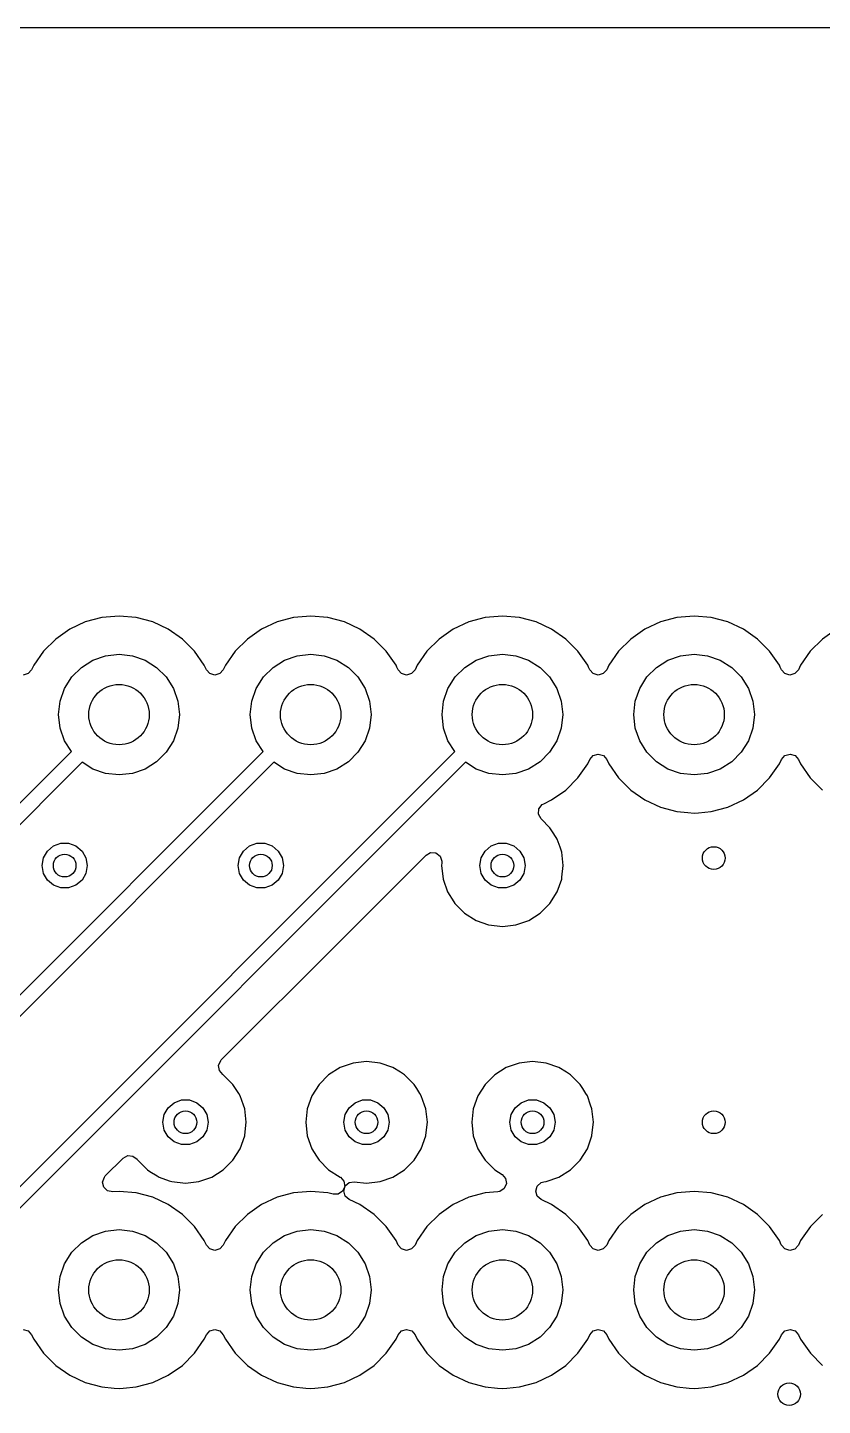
# Model space of a CAD drawing. Extents: x 2.85 to 10.26, y -4.55 to -2.42.
# Drawn here: x 7.595 to 8.009, y -3.14 to -2.421 of the extents above; entities that cross this region are included whole.
import ezdxf

# ---------------------------------------------------------------- set-up
doc = ezdxf.new("R2010")
doc.units = 0
doc.header["$MEASUREMENT"] = 0
doc.layers.add('BLACK', color=7, linetype='CONTINUOUS')

msp = doc.modelspace()

# ---------------------------------------------------------------- linework, layer by layer
at = {"layer": 'BLACK', "linetype": 'CONTINUOUS'}
for p, q in [((5.35134, -2.42128), (10.04727, -2.42128)), ((7.63359, -2.72891), (7.62494, -2.73123)), ((7.64252, -2.72813), (7.63359, -2.72891)), ((7.63359, -2.72891), (7.63359, -2.72891)), ((7.65144, -2.72891), (7.64252, -2.72813)), ((7.64252, -2.72813), (7.64252, -2.72813)), ((7.6601, -2.73123), (7.65144, -2.72891)), ((7.65144, -2.72891), (7.65144, -2.72891)), ((7.65144, -2.72891), (7.65144, -2.72891)), ((7.65144, -2.72891), (7.65144, -2.72891)), ((7.65144, -2.72891), (7.65144, -2.72891)), ((7.73359, -2.72891), (7.72494, -2.73123)), ((7.7336, -2.72891), (7.73359, -2.72891)), ((7.74252, -2.72813), (7.7336, -2.72891)), ((7.75144, -2.72891), (7.74252, -2.72813)), ((7.74252, -2.72813), (7.74252, -2.72813)), ((7.7601, -2.73123), (7.75144, -2.72891)), ((7.75144, -2.72891), (7.75144, -2.72891)), ((7.75144, -2.72891), (7.75144, -2.72891)), ((7.75144, -2.72891), (7.75144, -2.72891)), ((7.75144, -2.72891), (7.75144, -2.72891)), ((7.83359, -2.72891), (7.82494, -2.73123)), ((7.84252, -2.72813), (7.83359, -2.72891)), ((7.83359, -2.72891), (7.83359, -2.72891)), ((7.85144, -2.72891), (7.84252, -2.72813)), ((7.84252, -2.72813), (7.84252, -2.72813)), ((7.8601, -2.73123), (7.85144, -2.72891)), ((7.85144, -2.72891), (7.85144, -2.72891)), ((7.85144, -2.72891), (7.85144, -2.72891)), ((7.85144, -2.72891), (7.85144, -2.72891)), ((7.85144, -2.72891), (7.85144, -2.72891)), ((7.93359, -2.72891), (7.92494, -2.73123)), ((7.94252, -2.72813), (7.93359, -2.72891)), ((7.93359, -2.72891), (7.93359, -2.72891)), ((7.95144, -2.72891), (7.94252, -2.72813)), ((7.94252, -2.72813), (7.94252, -2.72813)), ((7.9601, -2.73123), (7.95144, -2.72891)), ((7.95144, -2.72891), (7.95144, -2.72891)), ((7.95144, -2.72891), (7.95144, -2.72891)), ((7.95144, -2.72891), (7.95144, -2.72891)), ((7.95144, -2.72891), (7.95144, -2.72891)), ((7.61682, -2.73502), (7.60948, -2.74016)), ((7.62494, -2.73123), (7.61682, -2.73502)), ((7.61682, -2.73502), (7.61682, -2.73502)), ((7.62494, -2.73123), (7.62494, -2.73123)), ((7.66822, -2.73502), (7.6601, -2.73123)), ((7.6601, -2.73123), (7.6601, -2.73123)), ((7.67556, -2.74016), (7.66822, -2.73502)), ((7.66822, -2.73502), (7.66822, -2.73502)), ((7.71682, -2.73502), (7.70948, -2.74016)), ((7.72494, -2.73123), (7.71682, -2.73502)), ((7.71682, -2.73502), (7.71682, -2.73502)), ((7.72494, -2.73123), (7.72494, -2.73123)), ((7.76822, -2.73502), (7.7601, -2.73123)), ((7.7601, -2.73123), (7.7601, -2.73123)), ((7.77556, -2.74016), (7.76822, -2.73502)), ((7.76822, -2.73502), (7.76822, -2.73502)), ((7.81682, -2.73502), (7.80948, -2.74016)), ((7.82494, -2.73123), (7.81682, -2.73502)), ((7.81682, -2.73502), (7.81682, -2.73502)), ((7.82494, -2.73123), (7.82494, -2.73123)), ((7.86822, -2.73502), (7.8601, -2.73123)), ((7.8601, -2.73123), (7.8601, -2.73123)), ((7.87556, -2.74016), (7.86822, -2.73502)), ((7.86822, -2.73502), (7.86822, -2.73502)), ((7.91682, -2.73502), (7.90948, -2.74016)), ((7.92494, -2.73123), (7.91682, -2.73502)), ((7.91682, -2.73502), (7.91682, -2.73502)), ((7.92494, -2.73123), (7.92494, -2.73123)), ((7.96822, -2.73502), (7.9601, -2.73123)), ((7.9601, -2.73123), (7.9601, -2.73123)), ((7.97556, -2.74016), (7.96822, -2.73502)), ((7.96822, -2.73502), (7.96822, -2.73502)), ((8.01682, -2.73502), (8.00948, -2.74016)), ((7.60948, -2.74016), (7.60315, -2.74649)), ((7.68189, -2.74649), (7.67556, -2.74016)), ((7.70948, -2.74016), (7.70315, -2.74649)), ((7.78189, -2.74649), (7.77556, -2.74016)), ((7.80948, -2.74016), (7.80315, -2.74649)), ((7.88189, -2.74649), (7.87556, -2.74016)), ((7.90948, -2.74016), (7.90315, -2.74649)), ((7.98189, -2.74649), (7.97556, -2.74016)), ((8.00948, -2.74016), (8.00315, -2.74649)), ((7.60315, -2.74649), (7.59801, -2.75383)), ((7.62288, -2.7549), (7.62885, -2.75115)), ((7.62885, -2.75115), (7.63551, -2.74882)), ((7.63551, -2.74882), (7.64252, -2.74803)), ((7.64252, -2.74803), (7.64953, -2.74882)), ((7.64953, -2.74882), (7.65619, -2.75115)), ((7.65619, -2.75115), (7.66216, -2.7549)), ((7.68703, -2.75383), (7.68189, -2.74649)), ((7.68189, -2.74649), (7.68189, -2.74649)), ((7.70315, -2.74649), (7.69801, -2.75383)), ((7.72288, -2.7549), (7.72885, -2.75115)), ((7.72885, -2.75115), (7.73551, -2.74882)), ((7.73551, -2.74882), (7.74252, -2.74803)), ((7.74252, -2.74803), (7.74953, -2.74882)), ((7.74953, -2.74882), (7.75619, -2.75115)), ((7.75619, -2.75115), (7.76216, -2.7549)), ((7.78703, -2.75383), (7.78189, -2.74649)), ((7.78189, -2.74649), (7.78189, -2.74649)), ((7.80315, -2.74649), (7.79801, -2.75383)), ((7.82288, -2.7549), (7.82885, -2.75115)), ((7.82885, -2.75115), (7.83551, -2.74882)), ((7.83551, -2.74882), (7.84252, -2.74803)), ((7.84252, -2.74803), (7.84953, -2.74882)), ((7.84953, -2.74882), (7.85619, -2.75115)), ((7.85619, -2.75115), (7.86216, -2.7549)), ((7.88703, -2.75383), (7.88189, -2.74649)), ((7.88189, -2.74649), (7.88189, -2.74649)), ((7.90315, -2.74649), (7.89801, -2.75383)), ((7.92288, -2.7549), (7.92885, -2.75115)), ((7.92885, -2.75115), (7.93551, -2.74882)), ((7.93551, -2.74882), (7.94252, -2.74803)), ((7.94252, -2.74803), (7.94953, -2.74882)), ((7.94953, -2.74882), (7.95619, -2.75115)), ((7.95619, -2.75115), (7.96216, -2.7549)), ((7.98703, -2.75383), (7.98189, -2.74649)), ((7.98189, -2.74649), (7.98189, -2.74649)), ((8.00315, -2.74649), (7.99801, -2.75383)), ((7.59513, -2.75818), (7.59248, -2.75893)), ((7.59694, -2.75611), (7.59513, -2.75818)), ((7.59801, -2.75383), (7.59694, -2.75611)), ((7.59801, -2.75383), (7.59801, -2.75383)), ((7.6179, -2.75989), (7.62288, -2.7549)), ((7.66216, -2.7549), (7.66714, -2.75989)), ((7.68747, -2.75477), (7.68703, -2.75383)), ((7.6881, -2.75611), (7.68747, -2.75477)), ((7.68985, -2.75814), (7.6881, -2.75611)), ((7.69248, -2.75893), (7.68985, -2.75814)), ((7.69513, -2.75818), (7.69248, -2.75893)), ((7.69694, -2.75611), (7.69513, -2.75818)), ((7.698, -2.75384), (7.69694, -2.75611)), ((7.69801, -2.75383), (7.698, -2.75384)), ((7.69801, -2.75383), (7.69801, -2.75383)), ((7.7179, -2.75989), (7.72288, -2.7549)), ((7.76216, -2.7549), (7.76714, -2.75989)), ((7.78747, -2.75477), (7.78703, -2.75383)), ((7.7881, -2.75611), (7.78747, -2.75477)), ((7.78985, -2.75814), (7.7881, -2.75611)), ((7.79248, -2.75893), (7.78985, -2.75814)), ((7.79513, -2.75818), (7.79248, -2.75893)), ((7.79694, -2.75611), (7.79513, -2.75818)), ((7.79801, -2.75383), (7.79694, -2.75611)), ((7.79801, -2.75383), (7.79801, -2.75383)), ((7.8179, -2.75989), (7.82288, -2.7549)), ((7.86216, -2.7549), (7.86714, -2.75989)), ((7.88747, -2.75477), (7.88703, -2.75383)), ((7.8881, -2.75611), (7.88747, -2.75477)), ((7.88985, -2.75814), (7.8881, -2.75611)), ((7.89248, -2.75893), (7.88985, -2.75814)), ((7.89513, -2.75818), (7.89248, -2.75893)), ((7.89694, -2.75611), (7.89513, -2.75818)), ((7.89801, -2.75383), (7.89694, -2.75611)), ((7.89801, -2.75383), (7.89801, -2.75383)), ((7.9179, -2.75989), (7.92288, -2.7549)), ((7.96216, -2.7549), (7.96714, -2.75989)), ((7.98747, -2.75477), (7.98703, -2.75383)), ((7.9881, -2.75611), (7.98747, -2.75477)), ((7.98985, -2.75814), (7.9881, -2.75611)), ((7.99248, -2.75893), (7.98985, -2.75814)), ((7.99513, -2.75818), (7.99248, -2.75893)), ((7.99694, -2.75611), (7.99513, -2.75818)), ((7.99801, -2.75383), (7.99694, -2.75611)), ((7.99801, -2.75383), (7.99801, -2.75383)), ((7.61181, -2.77252), (7.61414, -2.76586)), ((7.61414, -2.76586), (7.6179, -2.75989)), ((7.66714, -2.75989), (7.6709, -2.76586)), ((7.6709, -2.76586), (7.67323, -2.77252)), ((7.71181, -2.77252), (7.71414, -2.76586)), ((7.71414, -2.76586), (7.7179, -2.75989)), ((7.76714, -2.75989), (7.7709, -2.76586)), ((7.7709, -2.76586), (7.77323, -2.77252)), ((7.81181, -2.77252), (7.81414, -2.76586)), ((7.81414, -2.76586), (7.8179, -2.75989)), ((7.86714, -2.75989), (7.8709, -2.76586)), ((7.8709, -2.76586), (7.87323, -2.77252)), ((7.91181, -2.77252), (7.91414, -2.76586)), ((7.91414, -2.76586), (7.9179, -2.75989)), ((7.96714, -2.75989), (7.9709, -2.76586)), ((7.9709, -2.76586), (7.97323, -2.77252)), ((7.61102, -2.77953), (7.61181, -2.77252)), ((7.67323, -2.77252), (7.67402, -2.77953)), ((7.71102, -2.77953), (7.71181, -2.77252)), ((7.77323, -2.77252), (7.77402, -2.77953)), ((7.81102, -2.77953), (7.81181, -2.77252)), ((7.87323, -2.77252), (7.87402, -2.77953)), ((7.91102, -2.77953), (7.91181, -2.77252)), ((7.97323, -2.77252), (7.97402, -2.77953)), ((7.61181, -2.78654), (7.61102, -2.77953)), ((7.67402, -2.77953), (7.67323, -2.78654)), ((7.71181, -2.78654), (7.71102, -2.77953)), ((7.77402, -2.77953), (7.77323, -2.78654)), ((7.81181, -2.78654), (7.81102, -2.77953)), ((7.87402, -2.77953), (7.87323, -2.78654)), ((7.91181, -2.78654), (7.91102, -2.77953)), ((7.97402, -2.77953), (7.97323, -2.78654)), ((7.61414, -2.79319), (7.61181, -2.78654)), ((7.67323, -2.78654), (7.6709, -2.79319)), ((7.71414, -2.79319), (7.71181, -2.78654)), ((7.77323, -2.78654), (7.7709, -2.79319)), ((7.81414, -2.79319), (7.81181, -2.78654)), ((7.87323, -2.78654), (7.8709, -2.79319)), ((7.91414, -2.79319), (7.91181, -2.78654)), ((7.97323, -2.78654), (7.9709, -2.79319)), ((7.61767, -2.79881), (7.61414, -2.79319)), ((7.6709, -2.79319), (7.66714, -2.79917)), ((7.71767, -2.79881), (7.71414, -2.79319)), ((7.7709, -2.79319), (7.76714, -2.79917)), ((7.81767, -2.79881), (7.81414, -2.79319)), ((7.8709, -2.79319), (7.86714, -2.79917)), ((7.9179, -2.79917), (7.91414, -2.79319)), ((7.9709, -2.79319), (7.96714, -2.79917)), ((7.44798, -2.9685), (7.61767, -2.79881)), ((7.51648, -3), (7.71767, -2.79881)), ((7.58498, -3.0315), (7.81767, -2.79881)), ((7.66714, -2.79917), (7.66216, -2.80415)), ((7.76714, -2.79917), (7.76216, -2.80415)), ((7.86714, -2.79917), (7.86216, -2.80415)), ((7.8881, -2.80294), (7.88991, -2.80088)), ((7.88991, -2.80088), (7.89256, -2.80012)), ((7.89256, -2.80012), (7.89519, -2.80092)), ((7.89519, -2.80092), (7.89694, -2.80294)), ((7.92288, -2.80415), (7.9179, -2.79917)), ((7.96714, -2.79917), (7.96216, -2.80415)), ((7.9881, -2.80294), (7.98991, -2.80088)), ((7.98991, -2.80088), (7.99256, -2.80012)), ((7.99256, -2.80012), (7.99519, -2.80092)), ((7.99519, -2.80092), (7.99694, -2.80294)), ((7.62324, -2.80438), (7.45239, -2.97522)), ((7.72324, -2.80438), (7.52089, -3.00672)), ((7.82324, -2.80438), (7.5894, -3.03822)), ((7.62885, -2.8079), (7.62324, -2.80438)), ((7.63551, -2.81023), (7.62885, -2.8079)), ((7.65619, -2.8079), (7.64953, -2.81023)), ((7.66216, -2.80415), (7.65619, -2.8079)), ((7.72885, -2.8079), (7.72324, -2.80438)), ((7.73551, -2.81023), (7.72885, -2.8079)), ((7.75619, -2.8079), (7.74953, -2.81023)), ((7.76216, -2.80415), (7.75619, -2.8079)), ((7.82885, -2.8079), (7.82324, -2.80438)), ((7.83551, -2.81023), (7.82885, -2.8079)), ((7.85619, -2.8079), (7.84953, -2.81023)), ((7.86216, -2.80415), (7.85619, -2.8079)), ((7.88189, -2.81256), (7.88703, -2.80523)), ((7.88703, -2.80523), (7.8881, -2.80294)), ((7.89694, -2.80294), (7.89801, -2.80523)), ((7.89801, -2.80523), (7.89801, -2.80523)), ((7.89801, -2.80523), (7.90315, -2.81256)), ((7.92885, -2.8079), (7.92288, -2.80415)), ((7.93551, -2.81023), (7.92885, -2.8079)), ((7.95619, -2.8079), (7.94953, -2.81023)), ((7.96216, -2.80415), (7.95619, -2.8079)), ((7.98189, -2.81256), (7.98703, -2.80523)), ((7.98703, -2.80523), (7.9881, -2.80294)), ((7.99694, -2.80294), (7.99801, -2.80523)), ((7.99801, -2.80523), (7.99801, -2.80523)), ((7.99801, -2.80523), (8.00315, -2.81256)), ((7.64252, -2.81102), (7.63551, -2.81023)), ((7.64953, -2.81023), (7.64252, -2.81102)), ((7.74252, -2.81102), (7.73551, -2.81023)), ((7.74953, -2.81023), (7.74252, -2.81102)), ((7.84252, -2.81102), (7.83551, -2.81023)), ((7.84953, -2.81023), (7.84252, -2.81102)), ((7.87556, -2.8189), (7.88189, -2.81256)), ((7.90315, -2.81256), (7.90948, -2.8189)), ((7.94252, -2.81102), (7.93551, -2.81023)), ((7.94953, -2.81023), (7.94252, -2.81102)), ((7.97556, -2.8189), (7.98189, -2.81256)), ((8.00315, -2.81256), (8.00948, -2.8189)), ((7.86822, -2.82404), (7.87556, -2.8189)), ((7.90948, -2.8189), (7.90948, -2.8189)), ((7.90948, -2.8189), (7.91682, -2.82404)), ((7.96822, -2.82404), (7.97556, -2.8189)), ((8.00948, -2.8189), (8.00948, -2.8189)), ((7.86136, -2.83144), (7.86155, -2.82869)), ((7.86155, -2.82869), (7.8632, -2.82649)), ((7.8632, -2.82649), (7.86406, -2.82598)), ((7.86406, -2.82598), (7.86822, -2.82404)), ((7.91682, -2.82404), (7.92494, -2.82782)), ((7.92494, -2.82782), (7.93359, -2.83014)), ((7.93359, -2.83014), (7.93926, -2.83064)), ((7.93926, -2.83064), (7.94252, -2.83092)), ((7.94252, -2.83092), (7.94476, -2.83073)), ((7.94476, -2.83073), (7.95144, -2.83014)), ((7.95144, -2.83014), (7.9601, -2.82782)), ((7.9601, -2.82782), (7.96822, -2.82404)), ((7.86267, -2.83385), (7.86136, -2.83144)), ((7.86732, -2.83849), (7.86267, -2.83385)), ((7.94252, -2.83092), (7.94252, -2.83092)), ((7.94252, -2.83092), (7.94252, -2.83092)), ((7.86862, -2.84058), (7.86732, -2.83849)), ((7.87051, -2.84357), (7.86862, -2.84058)), ((7.87109, -2.84451), (7.87051, -2.84357)), ((7.87257, -2.84873), (7.87109, -2.84451)), ((7.60307, -2.85423), (7.60513, -2.85068)), ((7.60513, -2.85068), (7.60827, -2.84804)), ((7.60827, -2.84804), (7.61212, -2.84664)), ((7.61212, -2.84664), (7.61622, -2.84664)), ((7.61622, -2.84664), (7.62008, -2.84804)), ((7.62008, -2.84804), (7.62322, -2.85068)), ((7.62322, -2.85068), (7.62527, -2.85423)), ((7.70544, -2.85423), (7.70749, -2.85068)), ((7.70749, -2.85068), (7.71063, -2.84804)), ((7.71063, -2.84804), (7.71448, -2.84664)), ((7.71448, -2.84664), (7.71859, -2.84664)), ((7.71859, -2.84664), (7.72244, -2.84804)), ((7.72244, -2.84804), (7.72558, -2.85068)), ((7.72558, -2.85068), (7.72763, -2.85423)), ((7.80267, -2.85282), (7.80508, -2.8515)), ((7.80508, -2.8515), (7.80782, -2.85169)), ((7.80782, -2.85169), (7.81003, -2.85334)), ((7.83142, -2.85423), (7.83347, -2.85068)), ((7.83347, -2.85068), (7.83661, -2.84804)), ((7.83661, -2.84804), (7.84047, -2.84664)), ((7.84047, -2.84664), (7.84457, -2.84664)), ((7.84457, -2.84664), (7.84843, -2.84804)), ((7.84843, -2.84804), (7.85157, -2.85068)), ((7.85157, -2.85068), (7.85362, -2.85423)), ((7.87344, -2.85121), (7.87257, -2.84873)), ((7.87423, -2.85827), (7.87344, -2.85121)), ((7.87344, -2.85121), (7.87344, -2.85121)), ((7.60236, -2.85827), (7.60307, -2.85423)), ((7.60307, -2.86231), (7.60236, -2.85827)), ((7.62527, -2.85423), (7.62598, -2.85827)), ((7.62598, -2.85827), (7.62527, -2.86231)), ((7.70472, -2.85827), (7.70544, -2.85423)), ((7.70544, -2.86231), (7.70472, -2.85827)), ((7.72763, -2.85423), (7.72835, -2.85827)), ((7.72835, -2.85827), (7.72763, -2.86231)), ((7.75784, -2.89764), (7.80267, -2.85282)), ((7.81003, -2.85334), (7.81099, -2.85592)), ((7.81097, -2.85682), (7.8108, -2.85827)), ((7.8108, -2.85827), (7.8108, -2.85827)), ((7.8108, -2.85827), (7.8116, -2.86532)), ((7.81099, -2.85592), (7.81097, -2.85682)), ((7.83071, -2.85827), (7.83142, -2.85423)), ((7.83142, -2.86231), (7.83071, -2.85827)), ((7.85362, -2.85423), (7.85433, -2.85827)), ((7.85433, -2.85827), (7.85362, -2.86231)), ((7.87356, -2.86428), (7.87423, -2.85827)), ((7.87423, -2.85827), (7.87423, -2.85827)), ((7.60513, -2.86586), (7.60307, -2.86231)), ((7.60827, -2.8685), (7.60513, -2.86586)), ((7.62322, -2.86586), (7.62008, -2.8685)), ((7.62527, -2.86231), (7.62322, -2.86586)), ((7.70749, -2.86586), (7.70544, -2.86231)), ((7.71063, -2.8685), (7.70749, -2.86586)), ((7.72558, -2.86586), (7.72244, -2.8685)), ((7.72763, -2.86231), (7.72558, -2.86586)), ((7.8116, -2.86532), (7.8116, -2.86532)), ((7.8116, -2.86532), (7.81395, -2.87203)), ((7.83347, -2.86586), (7.83142, -2.86231)), ((7.83661, -2.8685), (7.83347, -2.86586)), ((7.85157, -2.86586), (7.84843, -2.8685)), ((7.85362, -2.86231), (7.85157, -2.86586)), ((7.87109, -2.87203), (7.87344, -2.86532)), ((7.87344, -2.86532), (7.87356, -2.86428)), ((7.61212, -2.8699), (7.60827, -2.8685)), ((7.61622, -2.8699), (7.61212, -2.8699)), ((7.62008, -2.8685), (7.61622, -2.8699)), ((7.71448, -2.8699), (7.71063, -2.8685)), ((7.71859, -2.8699), (7.71448, -2.8699)), ((7.72244, -2.8685), (7.71859, -2.8699)), ((7.81395, -2.87203), (7.81715, -2.87713)), ((7.84047, -2.8699), (7.83661, -2.8685)), ((7.84457, -2.8699), (7.84047, -2.8699)), ((7.84843, -2.8685), (7.84457, -2.8699)), ((7.86732, -2.87804), (7.87109, -2.87203)), ((7.81715, -2.87713), (7.81772, -2.87804)), ((7.81772, -2.87804), (7.82275, -2.88306)), ((7.86229, -2.88306), (7.86732, -2.87804)), ((7.82275, -2.88306), (7.82876, -2.88684)), ((7.82876, -2.88684), (7.83531, -2.88913)), ((7.84958, -2.88919), (7.85628, -2.88684)), ((7.85628, -2.88684), (7.86229, -2.88306)), ((7.83531, -2.88913), (7.83546, -2.88919)), ((7.83546, -2.88919), (7.83546, -2.88919)), ((7.83546, -2.88919), (7.84252, -2.88998)), ((7.84252, -2.88998), (7.84958, -2.88919)), ((7.84252, -2.88998), (7.84252, -2.88998)), ((7.84252, -2.88998), (7.84252, -2.88998)), ((7.84958, -2.88919), (7.84958, -2.88919)), ((7.84958, -2.88919), (7.84958, -2.88919)), ((7.69587, -2.95961), (7.75784, -2.89764)), ((7.69448, -2.96242), (7.6956, -2.9599)), ((7.6956, -2.9599), (7.69587, -2.95961)), ((7.6949, -2.96514), (7.69448, -2.96242)), ((7.69673, -2.9672), (7.6949, -2.96514)), ((7.69694, -2.96733), (7.69673, -2.9672)), ((7.70196, -2.97235), (7.69694, -2.96733)), ((7.75188, -2.96733), (7.74686, -2.97235)), ((7.75789, -2.96355), (7.75188, -2.96733)), ((7.7646, -2.96121), (7.75789, -2.96355)), ((7.77165, -2.96041), (7.7646, -2.96121)), ((7.7646, -2.96121), (7.7646, -2.96121)), ((7.77871, -2.96121), (7.77165, -2.96041)), ((7.77165, -2.96041), (7.77165, -2.96041)), ((7.78541, -2.96355), (7.77871, -2.96121)), ((7.77871, -2.96121), (7.77871, -2.96121)), ((7.78938, -2.96604), (7.78541, -2.96355)), ((7.79143, -2.96733), (7.78938, -2.96604)), ((7.79645, -2.97235), (7.79143, -2.96733)), ((7.83849, -2.96733), (7.83347, -2.97235)), ((7.84451, -2.96355), (7.83849, -2.96733)), ((7.85121, -2.96121), (7.84451, -2.96355)), ((7.85827, -2.96041), (7.85121, -2.96121)), ((7.85121, -2.96121), (7.85121, -2.96121)), ((7.86532, -2.96121), (7.85827, -2.96041)), ((7.85827, -2.96041), (7.85827, -2.96041)), ((7.87203, -2.96355), (7.86532, -2.96121)), ((7.86532, -2.96121), (7.86532, -2.96121)), ((7.87599, -2.96604), (7.87203, -2.96355)), ((7.87804, -2.96733), (7.87599, -2.96604)), ((7.88306, -2.97235), (7.87804, -2.96733)), ((7.70334, -2.97454), (7.70196, -2.97235)), ((7.74686, -2.97235), (7.74308, -2.97837)), ((7.79783, -2.97454), (7.79645, -2.97235)), ((7.83347, -2.97235), (7.82969, -2.97837)), ((7.88444, -2.97454), (7.88306, -2.97235)), ((7.67126, -2.9819), (7.67511, -2.98049)), ((7.67511, -2.98049), (7.67922, -2.98049)), ((7.67922, -2.98049), (7.68307, -2.9819)), ((7.705, -2.97718), (7.70334, -2.97454)), ((7.70574, -2.97837), (7.705, -2.97718)), ((7.70743, -2.9832), (7.70574, -2.97837)), ((7.74308, -2.97837), (7.74073, -2.98507)), ((7.76575, -2.9819), (7.7696, -2.98049)), ((7.7696, -2.98049), (7.7737, -2.98049)), ((7.7737, -2.98049), (7.77756, -2.9819)), ((7.79948, -2.97718), (7.79783, -2.97454)), ((7.80023, -2.97837), (7.79948, -2.97718)), ((7.80192, -2.9832), (7.80023, -2.97837)), ((7.82969, -2.97837), (7.82735, -2.98507)), ((7.85236, -2.9819), (7.85622, -2.98049)), ((7.85622, -2.98049), (7.86032, -2.98049)), ((7.86032, -2.98049), (7.86417, -2.9819)), ((7.8861, -2.97718), (7.88444, -2.97454)), ((7.88684, -2.97837), (7.8861, -2.97718)), ((7.88853, -2.9832), (7.88684, -2.97837)), ((7.66535, -2.99213), (7.66607, -2.98809)), ((7.66607, -2.98809), (7.66812, -2.98453)), ((7.66812, -2.98453), (7.67126, -2.9819)), ((7.68307, -2.9819), (7.68621, -2.98453)), ((7.68621, -2.98453), (7.68826, -2.98809)), ((7.68826, -2.98809), (7.68898, -2.99213)), ((7.70809, -2.98507), (7.70743, -2.9832)), ((7.70888, -2.99213), (7.70809, -2.98507)), ((7.70809, -2.98507), (7.70809, -2.98507)), ((7.74073, -2.98507), (7.73994, -2.99213)), ((7.74073, -2.98507), (7.74073, -2.98507)), ((7.75984, -2.99213), (7.76055, -2.98809)), ((7.76055, -2.98809), (7.76261, -2.98453)), ((7.76261, -2.98453), (7.76575, -2.9819)), ((7.77756, -2.9819), (7.7807, -2.98453)), ((7.7807, -2.98453), (7.78275, -2.98809)), ((7.78275, -2.98809), (7.78346, -2.99213)), ((7.80257, -2.98507), (7.80192, -2.9832)), ((7.80337, -2.99213), (7.80257, -2.98507)), ((7.80257, -2.98507), (7.80257, -2.98507)), ((7.82735, -2.98507), (7.82655, -2.99213)), ((7.82735, -2.98507), (7.82735, -2.98507)), ((7.84646, -2.99213), (7.84717, -2.98809)), ((7.84717, -2.98809), (7.84922, -2.98453)), ((7.84922, -2.98453), (7.85236, -2.9819)), ((7.86417, -2.9819), (7.86732, -2.98453)), ((7.86732, -2.98453), (7.86937, -2.98809)), ((7.86937, -2.98809), (7.87008, -2.99213)), ((7.88919, -2.98507), (7.88853, -2.9832)), ((7.88998, -2.99213), (7.88919, -2.98507)), ((7.88919, -2.98507), (7.88919, -2.98507)), ((7.66607, -2.99617), (7.66535, -2.99213)), ((7.68898, -2.99213), (7.68826, -2.99617)), ((7.70812, -2.99891), (7.70888, -2.99213)), ((7.70888, -2.99213), (7.70888, -2.99213)), ((7.73994, -2.99213), (7.73994, -2.99213)), ((7.73994, -2.99213), (7.74073, -2.99918)), ((7.76055, -2.99617), (7.75984, -2.99213)), ((7.78346, -2.99213), (7.78275, -2.99617)), ((7.8026, -2.99891), (7.80337, -2.99213)), ((7.80337, -2.99213), (7.80337, -2.99213)), ((7.82655, -2.99213), (7.82655, -2.99213)), ((7.82655, -2.99213), (7.82735, -2.99918)), ((7.84717, -2.99617), (7.84646, -2.99213)), ((7.87008, -2.99213), (7.86937, -2.99617)), ((7.88922, -2.99891), (7.88998, -2.99213)), ((7.88998, -2.99213), (7.88998, -2.99213)), ((7.66812, -2.99972), (7.66607, -2.99617)), ((7.67126, -3.00235), (7.66812, -2.99972)), ((7.67511, -3.00376), (7.67126, -3.00235)), ((7.68307, -3.00235), (7.67922, -3.00376)), ((7.68621, -2.99972), (7.68307, -3.00235)), ((7.68826, -2.99617), (7.68621, -2.99972)), ((7.70574, -3.00589), (7.70809, -2.99918)), ((7.70809, -2.99918), (7.70812, -2.99891)), ((7.74073, -2.99918), (7.74073, -2.99918)), ((7.74073, -2.99918), (7.74308, -3.00589)), ((7.76261, -2.99972), (7.76055, -2.99617)), ((7.76575, -3.00235), (7.76261, -2.99972)), ((7.7696, -3.00376), (7.76575, -3.00235)), ((7.77756, -3.00235), (7.7737, -3.00376)), ((7.7807, -2.99972), (7.77756, -3.00235)), ((7.78275, -2.99617), (7.7807, -2.99972)), ((7.80023, -3.00589), (7.80257, -2.99918)), ((7.80257, -2.99918), (7.8026, -2.99891)), ((7.82735, -2.99918), (7.82735, -2.99918)), ((7.82735, -2.99918), (7.82969, -3.00589)), ((7.84922, -2.99972), (7.84717, -2.99617)), ((7.85236, -3.00235), (7.84922, -2.99972)), ((7.85622, -3.00376), (7.85236, -3.00235)), ((7.86417, -3.00235), (7.86032, -3.00376)), ((7.86732, -2.99972), (7.86417, -3.00235)), ((7.86937, -2.99617), (7.86732, -2.99972)), ((7.88684, -3.00589), (7.88919, -2.99918)), ((7.88919, -2.99918), (7.88922, -2.99891)), ((7.64465, -3.01083), (7.64706, -3.00951)), ((7.64706, -3.00951), (7.64981, -3.00971)), ((7.64981, -3.00971), (7.65201, -3.01136)), ((7.67922, -3.00376), (7.67511, -3.00376)), ((7.70196, -3.0119), (7.70574, -3.00589)), ((7.74308, -3.00589), (7.74548, -3.00971)), ((7.74548, -3.00971), (7.74686, -3.0119)), ((7.7737, -3.00376), (7.7696, -3.00376)), ((7.79645, -3.0119), (7.80023, -3.00589)), ((7.82969, -3.00589), (7.8321, -3.00971)), ((7.8321, -3.00971), (7.83347, -3.0119)), ((7.86032, -3.00376), (7.85622, -3.00376)), ((7.88306, -3.0119), (7.88684, -3.00589)), ((7.63538, -3.0201), (7.64465, -3.01083)), ((7.65201, -3.01136), (7.65224, -3.01169)), ((7.65224, -3.01169), (7.65237, -3.0119)), ((7.65237, -3.0119), (7.65739, -3.01692)), ((7.65739, -3.01692), (7.65863, -3.0177)), ((7.69093, -3.0207), (7.69694, -3.01692)), ((7.69694, -3.01692), (7.70196, -3.0119)), ((7.74686, -3.0119), (7.75188, -3.01692)), ((7.75188, -3.01692), (7.75789, -3.0207)), ((7.78541, -3.0207), (7.79143, -3.01692)), ((7.79143, -3.01692), (7.79645, -3.0119)), ((7.83347, -3.0119), (7.83849, -3.01692)), ((7.83849, -3.01692), (7.84234, -3.01934)), ((7.87203, -3.0207), (7.87804, -3.01692)), ((7.87804, -3.01692), (7.87922, -3.01575)), ((7.87922, -3.01575), (7.88306, -3.0119)), ((7.63396, -3.02328), (7.63488, -3.02069)), ((7.63459, -3.02596), (7.63396, -3.02328)), ((7.63488, -3.02069), (7.63538, -3.0201)), ((7.65863, -3.0177), (7.66245, -3.0201)), ((7.66245, -3.0201), (7.6634, -3.0207)), ((7.6634, -3.0207), (7.66875, -3.02257)), ((7.66875, -3.02257), (7.67011, -3.02305)), ((7.67011, -3.02305), (7.67011, -3.02305)), ((7.67011, -3.02305), (7.67717, -3.02384)), ((7.67717, -3.02384), (7.68422, -3.02305)), ((7.67717, -3.02384), (7.67717, -3.02384)), ((7.67717, -3.02384), (7.67717, -3.02384)), ((7.68422, -3.02305), (7.69093, -3.0207)), ((7.68422, -3.02305), (7.68422, -3.02305)), ((7.68422, -3.02305), (7.68422, -3.02305)), ((7.75789, -3.0207), (7.75789, -3.0207)), ((7.75789, -3.0207), (7.75805, -3.0208)), ((7.75805, -3.0208), (7.75987, -3.02286)), ((7.75987, -3.02286), (7.76029, -3.02558)), ((7.76056, -3.02529), (7.76265, -3.02351)), ((7.76265, -3.02351), (7.76519, -3.02311)), ((7.76519, -3.02311), (7.77165, -3.02384)), ((7.77165, -3.02384), (7.77871, -3.02305)), ((7.77165, -3.02384), (7.77165, -3.02384)), ((7.77165, -3.02384), (7.77165, -3.02384)), ((7.77871, -3.02305), (7.78541, -3.0207)), ((7.77871, -3.02305), (7.77871, -3.02305)), ((7.77871, -3.02305), (7.77871, -3.02305)), ((7.84234, -3.01934), (7.84416, -3.0214)), ((7.84458, -3.02412), (7.84347, -3.02663)), ((7.84416, -3.0214), (7.84458, -3.02412)), ((7.86068, -3.02535), (7.86277, -3.02356)), ((7.86277, -3.02356), (7.86422, -3.02317)), ((7.86422, -3.02317), (7.86532, -3.02305)), ((7.86532, -3.02305), (7.87203, -3.0207)), ((7.63656, -3.02787), (7.63459, -3.02596)), ((7.63926, -3.02842), (7.63656, -3.02787)), ((7.64252, -3.02813), (7.63926, -3.02842)), ((7.65144, -3.02891), (7.64252, -3.02813)), ((7.64252, -3.02813), (7.64252, -3.02813)), ((7.6601, -3.03123), (7.65144, -3.02891)), ((7.65144, -3.02891), (7.65144, -3.02891)), ((7.65144, -3.02891), (7.65144, -3.02891)), ((7.65144, -3.02891), (7.65144, -3.02891)), ((7.65144, -3.02891), (7.65144, -3.02891)), ((7.66822, -3.03502), (7.6601, -3.03123)), ((7.6601, -3.03123), (7.6601, -3.03123)), ((7.72494, -3.03123), (7.71682, -3.03502)), ((7.73359, -3.02891), (7.72494, -3.03123)), ((7.72494, -3.03123), (7.72494, -3.03123)), ((7.7336, -3.02891), (7.73359, -3.02891)), ((7.74252, -3.02813), (7.7336, -3.02891)), ((7.75144, -3.02891), (7.74252, -3.02813)), ((7.74252, -3.02813), (7.74252, -3.02813)), ((7.75419, -3.02965), (7.75144, -3.02891)), ((7.75144, -3.02891), (7.75144, -3.02891)), ((7.75144, -3.02891), (7.75144, -3.02891)), ((7.75144, -3.02891), (7.75144, -3.02891)), ((7.75144, -3.02891), (7.75144, -3.02891)), ((7.75687, -3.0296), (7.75419, -3.02965)), ((7.75917, -3.02809), (7.75687, -3.0296)), ((7.76029, -3.02558), (7.75917, -3.02809)), ((7.75976, -3.02793), (7.76056, -3.02529)), ((7.76052, -3.03057), (7.75976, -3.02793)), ((7.76258, -3.03239), (7.76052, -3.03057)), ((7.82494, -3.03123), (7.81682, -3.03502)), ((7.83359, -3.02891), (7.82494, -3.03123)), ((7.82494, -3.03123), (7.82494, -3.03123)), ((7.84017, -3.02834), (7.83359, -3.02891)), ((7.83359, -3.02891), (7.83359, -3.02891)), ((7.84117, -3.02814), (7.84017, -3.02834)), ((7.84347, -3.02663), (7.84117, -3.02814)), ((7.85989, -3.02798), (7.86068, -3.02535)), ((7.86064, -3.03063), (7.85989, -3.02798)), ((7.8627, -3.03245), (7.86064, -3.03063)), ((7.92494, -3.03123), (7.91682, -3.03502)), ((7.93359, -3.02891), (7.92494, -3.03123)), ((7.92494, -3.03123), (7.92494, -3.03123)), ((7.94252, -3.02813), (7.93359, -3.02891)), ((7.93359, -3.02891), (7.93359, -3.02891)), ((7.95144, -3.02891), (7.94252, -3.02813)), ((7.94252, -3.02813), (7.94252, -3.02813)), ((7.9601, -3.03123), (7.95144, -3.02891)), ((7.95144, -3.02891), (7.95144, -3.02891)), ((7.95144, -3.02891), (7.95144, -3.02891)), ((7.95144, -3.02891), (7.95144, -3.02891)), ((7.95144, -3.02891), (7.95144, -3.02891)), ((7.96822, -3.03502), (7.9601, -3.03123)), ((7.9601, -3.03123), (7.9601, -3.03123)), ((7.67556, -3.04016), (7.66822, -3.03502)), ((7.66822, -3.03502), (7.66822, -3.03502)), ((7.71682, -3.03502), (7.70948, -3.04016)), ((7.71682, -3.03502), (7.71682, -3.03502)), ((7.76822, -3.03502), (7.76258, -3.03239)), ((7.77556, -3.04016), (7.76822, -3.03502)), ((7.76822, -3.03502), (7.76822, -3.03502)), ((7.81682, -3.03502), (7.80948, -3.04016)), ((7.81682, -3.03502), (7.81682, -3.03502)), ((7.86822, -3.03502), (7.8627, -3.03245)), ((7.87556, -3.04016), (7.86822, -3.03502)), ((7.86822, -3.03502), (7.86822, -3.03502)), ((7.91682, -3.03502), (7.90948, -3.04016)), ((7.91682, -3.03502), (7.91682, -3.03502)), ((7.97556, -3.04016), (7.96822, -3.03502)), ((7.96822, -3.03502), (7.96822, -3.03502)), ((7.68189, -3.04649), (7.67556, -3.04016)), ((7.70948, -3.04016), (7.70315, -3.04649)), ((7.78189, -3.04649), (7.77556, -3.04016)), ((7.80948, -3.04016), (7.80315, -3.04649)), ((7.88189, -3.04649), (7.87556, -3.04016)), ((7.90948, -3.04016), (7.90315, -3.04649)), ((7.98189, -3.04649), (7.97556, -3.04016)), ((8.0095, -3.04017), (8.00316, -3.0465)), ((7.62288, -3.0549), (7.62885, -3.05115)), ((7.62885, -3.05115), (7.63551, -3.04882)), ((7.63551, -3.04882), (7.64252, -3.04803)), ((7.64252, -3.04803), (7.64953, -3.04882)), ((7.64953, -3.04882), (7.65619, -3.05115)), ((7.65619, -3.05115), (7.66216, -3.0549)), ((7.68703, -3.05383), (7.68189, -3.04649)), ((7.68189, -3.04649), (7.68189, -3.04649)), ((7.70315, -3.04649), (7.69801, -3.05383)), ((7.72288, -3.0549), (7.72885, -3.05115)), ((7.72885, -3.05115), (7.73551, -3.04882)), ((7.73551, -3.04882), (7.74252, -3.04803)), ((7.74252, -3.04803), (7.74953, -3.04882)), ((7.74953, -3.04882), (7.75619, -3.05115)), ((7.75619, -3.05115), (7.76216, -3.0549)), ((7.78703, -3.05383), (7.78189, -3.04649)), ((7.78189, -3.04649), (7.78189, -3.04649)), ((7.80315, -3.04649), (7.79801, -3.05383)), ((7.82288, -3.0549), (7.82885, -3.05115)), ((7.82885, -3.05115), (7.83551, -3.04882)), ((7.83551, -3.04882), (7.84252, -3.04803)), ((7.84252, -3.04803), (7.84953, -3.04882)), ((7.84953, -3.04882), (7.85619, -3.05115)), ((7.85619, -3.05115), (7.86216, -3.0549)), ((7.88703, -3.05383), (7.88189, -3.04649)), ((7.88189, -3.04649), (7.88189, -3.04649)), ((7.90315, -3.04649), (7.89801, -3.05383)), ((7.92288, -3.0549), (7.92885, -3.05115)), ((7.92885, -3.05115), (7.93551, -3.04882)), ((7.93551, -3.04882), (7.94252, -3.04803)), ((7.94252, -3.04803), (7.94953, -3.04882)), ((7.94953, -3.04882), (7.95619, -3.05115)), ((7.95619, -3.05115), (7.96216, -3.0549)), ((7.98703, -3.05383), (7.98189, -3.04649)), ((7.98189, -3.04649), (7.98189, -3.04649)), ((8.00316, -3.0465), (7.99803, -3.05384)), ((7.61414, -3.06586), (7.6179, -3.05989)), ((7.6179, -3.05989), (7.62288, -3.0549)), ((7.66216, -3.0549), (7.66714, -3.05989)), ((7.66714, -3.05989), (7.6709, -3.06586)), ((7.68703, -3.05384), (7.68703, -3.05383)), ((7.6881, -3.05611), (7.68703, -3.05384)), ((7.68985, -3.05814), (7.6881, -3.05611)), ((7.69248, -3.05893), (7.68985, -3.05814)), ((7.69513, -3.05818), (7.69248, -3.05893)), ((7.69694, -3.05611), (7.69513, -3.05818)), ((7.69801, -3.05383), (7.69694, -3.05611)), ((7.69801, -3.05383), (7.69801, -3.05383)), ((7.71414, -3.06586), (7.7179, -3.05989)), ((7.7179, -3.05989), (7.72288, -3.0549)), ((7.76216, -3.0549), (7.76714, -3.05989)), ((7.76714, -3.05989), (7.7709, -3.06586)), ((7.78703, -3.05384), (7.78703, -3.05383)), ((7.7881, -3.05611), (7.78703, -3.05384)), ((7.78985, -3.05814), (7.7881, -3.05611)), ((7.79248, -3.05893), (7.78985, -3.05814)), ((7.79513, -3.05818), (7.79248, -3.05893)), ((7.79694, -3.05611), (7.79513, -3.05818)), ((7.79801, -3.05383), (7.79694, -3.05611)), ((7.79801, -3.05383), (7.79801, -3.05383)), ((7.81414, -3.06586), (7.8179, -3.05989)), ((7.8179, -3.05989), (7.82288, -3.0549)), ((7.86216, -3.0549), (7.86714, -3.05989)), ((7.86714, -3.05989), (7.8709, -3.06586)), ((7.88703, -3.05384), (7.88703, -3.05383)), ((7.8881, -3.05611), (7.88703, -3.05384)), ((7.88985, -3.05814), (7.8881, -3.05611)), ((7.89248, -3.05893), (7.88985, -3.05814)), ((7.89513, -3.05818), (7.89248, -3.05893)), ((7.89694, -3.05611), (7.89513, -3.05818)), ((7.89801, -3.05383), (7.89694, -3.05611)), ((7.89801, -3.05383), (7.89801, -3.05383)), ((7.91414, -3.06586), (7.9179, -3.05989)), ((7.9179, -3.05989), (7.92288, -3.0549)), ((7.96216, -3.0549), (7.96714, -3.05989)), ((7.96714, -3.05989), (7.9709, -3.06586)), ((7.98801, -3.05593), (7.98703, -3.05383)), ((7.98811, -3.05614), (7.98801, -3.05593)), ((7.98986, -3.05816), (7.98811, -3.05614)), ((7.99249, -3.05896), (7.98986, -3.05816)), ((7.99514, -3.0582), (7.99249, -3.05896)), ((7.99695, -3.05614), (7.99514, -3.0582)), ((7.99803, -3.05384), (7.99695, -3.05614)), ((7.61181, -3.07252), (7.61414, -3.06586)), ((7.6709, -3.06586), (7.67323, -3.07252)), ((7.71181, -3.07252), (7.71414, -3.06586)), ((7.7709, -3.06586), (7.77323, -3.07252)), ((7.81181, -3.07252), (7.81414, -3.06586)), ((7.8709, -3.06586), (7.87323, -3.07252)), ((7.91181, -3.07252), (7.91414, -3.06586)), ((7.9709, -3.06586), (7.97323, -3.07252)), ((7.61102, -3.07953), (7.61181, -3.07252)), ((7.67323, -3.07252), (7.67402, -3.07953)), ((7.71102, -3.07953), (7.71181, -3.07252)), ((7.77323, -3.07252), (7.77402, -3.07953)), ((7.81102, -3.07953), (7.81181, -3.07252)), ((7.87323, -3.07252), (7.87402, -3.07953)), ((7.91102, -3.07953), (7.91181, -3.07252)), ((7.97323, -3.07252), (7.97402, -3.07953)), ((7.61181, -3.08654), (7.61102, -3.07953)), ((7.67402, -3.07953), (7.67323, -3.08654)), ((7.71181, -3.08654), (7.71102, -3.07953)), ((7.77402, -3.07953), (7.77323, -3.08654)), ((7.81181, -3.08654), (7.81102, -3.07953)), ((7.87402, -3.07953), (7.87323, -3.08654)), ((7.91181, -3.08654), (7.91102, -3.07953)), ((7.97402, -3.07953), (7.97323, -3.08654)), ((7.61414, -3.09319), (7.61181, -3.08654)), ((7.67323, -3.08654), (7.6709, -3.09319)), ((7.71414, -3.09319), (7.71181, -3.08654)), ((7.77323, -3.08654), (7.7709, -3.09319)), ((7.81414, -3.09319), (7.81181, -3.08654)), ((7.87323, -3.08654), (7.8709, -3.09319)), ((7.91414, -3.09319), (7.91181, -3.08654)), ((7.97323, -3.08654), (7.9709, -3.09319)), ((7.6179, -3.09917), (7.61414, -3.09319)), ((7.6709, -3.09319), (7.66714, -3.09917)), ((7.7179, -3.09917), (7.71414, -3.09319)), ((7.7709, -3.09319), (7.76714, -3.09917)), ((7.8179, -3.09917), (7.81414, -3.09319)), ((7.8709, -3.09319), (7.86714, -3.09917)), ((7.9179, -3.09917), (7.91414, -3.09319)), ((7.9709, -3.09319), (7.96714, -3.09917)), ((7.59256, -3.10012), (7.59519, -3.10092)), ((7.59519, -3.10092), (7.59694, -3.10294)), ((7.59694, -3.10294), (7.59801, -3.10523)), ((7.62288, -3.10415), (7.6179, -3.09917)), ((7.66714, -3.09917), (7.66216, -3.10415)), ((7.68703, -3.10523), (7.6881, -3.10294)), ((7.6881, -3.10294), (7.68991, -3.10088)), ((7.68991, -3.10088), (7.69256, -3.10012)), ((7.69256, -3.10012), (7.69519, -3.10092)), ((7.69519, -3.10092), (7.69694, -3.10294)), ((7.69694, -3.10294), (7.69801, -3.10523)), ((7.72288, -3.10415), (7.7179, -3.09917)), ((7.76714, -3.09917), (7.76216, -3.10415)), ((7.78703, -3.10523), (7.7881, -3.10294)), ((7.7881, -3.10294), (7.78991, -3.10088)), ((7.78991, -3.10088), (7.79256, -3.10012)), ((7.79256, -3.10012), (7.79519, -3.10092)), ((7.79519, -3.10092), (7.79694, -3.10294)), ((7.79694, -3.10294), (7.79801, -3.10523)), ((7.82288, -3.10415), (7.8179, -3.09917)), ((7.86714, -3.09917), (7.86216, -3.10415)), ((7.88703, -3.10523), (7.8881, -3.10294)), ((7.8881, -3.10294), (7.88991, -3.10088)), ((7.88991, -3.10088), (7.89256, -3.10012)), ((7.89256, -3.10012), (7.89519, -3.10092)), ((7.89519, -3.10092), (7.89694, -3.10294)), ((7.89694, -3.10294), (7.89801, -3.10523)), ((7.92288, -3.10415), (7.9179, -3.09917)), ((7.96714, -3.09917), (7.96216, -3.10415)), ((7.98703, -3.10523), (7.98811, -3.10292)), ((7.98811, -3.10292), (7.98992, -3.10085)), ((7.98992, -3.10085), (7.99257, -3.1001)), ((7.99257, -3.1001), (7.9952, -3.1009)), ((7.9952, -3.1009), (7.99695, -3.10292)), ((7.99695, -3.10292), (7.99803, -3.10522)), ((7.59801, -3.10523), (7.59801, -3.10523)), ((7.59801, -3.10523), (7.60315, -3.11256)), ((7.62885, -3.1079), (7.62288, -3.10415)), ((7.63551, -3.11023), (7.62885, -3.1079)), ((7.64252, -3.11102), (7.63551, -3.11023)), ((7.64953, -3.11023), (7.64252, -3.11102)), ((7.65619, -3.1079), (7.64953, -3.11023)), ((7.66216, -3.10415), (7.65619, -3.1079)), ((7.68189, -3.11256), (7.68703, -3.10523)), ((7.69801, -3.10523), (7.69801, -3.10523)), ((7.69801, -3.10523), (7.70315, -3.11256)), ((7.72885, -3.1079), (7.72288, -3.10415)), ((7.73551, -3.11023), (7.72885, -3.1079)), ((7.74252, -3.11102), (7.73551, -3.11023)), ((7.74953, -3.11023), (7.74252, -3.11102)), ((7.75619, -3.1079), (7.74953, -3.11023)), ((7.76216, -3.10415), (7.75619, -3.1079)), ((7.78189, -3.11256), (7.78703, -3.10523)), ((7.79801, -3.10523), (7.79801, -3.10523)), ((7.79801, -3.10523), (7.80315, -3.11256)), ((7.82885, -3.1079), (7.82288, -3.10415)), ((7.83551, -3.11023), (7.82885, -3.1079)), ((7.84252, -3.11102), (7.83551, -3.11023)), ((7.84953, -3.11023), (7.84252, -3.11102)), ((7.85619, -3.1079), (7.84953, -3.11023)), ((7.86216, -3.10415), (7.85619, -3.1079)), ((7.88189, -3.11256), (7.88703, -3.10523)), ((7.89801, -3.10523), (7.89801, -3.10523)), ((7.89801, -3.10523), (7.90315, -3.11256)), ((7.92885, -3.1079), (7.92288, -3.10415)), ((7.93551, -3.11023), (7.92885, -3.1079)), ((7.94252, -3.11102), (7.93551, -3.11023)), ((7.94953, -3.11023), (7.94252, -3.11102)), ((7.95619, -3.1079), (7.94953, -3.11023)), ((7.96216, -3.10415), (7.95619, -3.1079)), ((7.98189, -3.11256), (7.98703, -3.10523)), ((7.99803, -3.10522), (8.00316, -3.11255)), ((7.60315, -3.11256), (7.60948, -3.1189)), ((7.67556, -3.1189), (7.68189, -3.11256)), ((7.70315, -3.11256), (7.70948, -3.1189)), ((7.77556, -3.1189), (7.78189, -3.11256)), ((7.80315, -3.11256), (7.80948, -3.1189)), ((7.87556, -3.1189), (7.88189, -3.11256)), ((7.90315, -3.11256), (7.90948, -3.1189)), ((7.97556, -3.1189), (7.98189, -3.11256)), ((8.00316, -3.11255), (8.0095, -3.11888)), ((7.60948, -3.1189), (7.60948, -3.1189)), ((7.60948, -3.1189), (7.61682, -3.12404)), ((7.61682, -3.12404), (7.62494, -3.12782)), ((7.6601, -3.12782), (7.66822, -3.12404)), ((7.66822, -3.12404), (7.67556, -3.1189)), ((7.70948, -3.1189), (7.70948, -3.1189)), ((7.70948, -3.1189), (7.71682, -3.12404)), ((7.71682, -3.12404), (7.72494, -3.12782)), ((7.7601, -3.12782), (7.76822, -3.12404)), ((7.76822, -3.12404), (7.77556, -3.1189)), ((7.80948, -3.1189), (7.80948, -3.1189)), ((7.80948, -3.1189), (7.81682, -3.12404)), ((7.81682, -3.12404), (7.82494, -3.12782)), ((7.8601, -3.12782), (7.86822, -3.12404)), ((7.86822, -3.12404), (7.87556, -3.1189)), ((7.90948, -3.1189), (7.90948, -3.1189)), ((7.90948, -3.1189), (7.91682, -3.12404)), ((7.91682, -3.12404), (7.92494, -3.12782)), ((7.9601, -3.12782), (7.96822, -3.12404)), ((7.96822, -3.12404), (7.97556, -3.1189)), ((7.62494, -3.12782), (7.63359, -3.13014)), ((7.63359, -3.13014), (7.63997, -3.1307)), ((7.63997, -3.1307), (7.64252, -3.13092)), ((7.64252, -3.13092), (7.64475, -3.13073)), ((7.64252, -3.13092), (7.64252, -3.13092)), ((7.64252, -3.13092), (7.64252, -3.13092)), ((7.64475, -3.13073), (7.65144, -3.13014)), ((7.65144, -3.13014), (7.6601, -3.12782)), ((7.72494, -3.12782), (7.73359, -3.13014)), ((7.73359, -3.13014), (7.73997, -3.1307)), ((7.73997, -3.1307), (7.74252, -3.13092)), ((7.74252, -3.13092), (7.74475, -3.13073)), ((7.74252, -3.13092), (7.74252, -3.13092)), ((7.74252, -3.13092), (7.74252, -3.13092)), ((7.74475, -3.13073), (7.75144, -3.13014)), ((7.75144, -3.13014), (7.7601, -3.12782)), ((7.82494, -3.12782), (7.83359, -3.13014)), ((7.83359, -3.13014), (7.83997, -3.1307)), ((7.83997, -3.1307), (7.84252, -3.13092)), ((7.84252, -3.13092), (7.84475, -3.13073)), ((7.84252, -3.13092), (7.84252, -3.13092)), ((7.84252, -3.13092), (7.84252, -3.13092)), ((7.84475, -3.13073), (7.85144, -3.13014)), ((7.85144, -3.13014), (7.8601, -3.12782)), ((7.92494, -3.12782), (7.93359, -3.13014)), ((7.93359, -3.13014), (7.93997, -3.1307)), ((7.93997, -3.1307), (7.94252, -3.13092)), ((7.94252, -3.13092), (7.94475, -3.13073)), ((7.94252, -3.13092), (7.94252, -3.13092)), ((7.94252, -3.13092), (7.94252, -3.13092)), ((7.94475, -3.13073), (7.95144, -3.13014)), ((7.95144, -3.13014), (7.9601, -3.12782))]:
    msp.add_line(p, q, dxfattribs=at)
at = {"layer": 'BLACK'}
for centre, radius in [((7.64252, -2.77953), 0.01575), ((7.74252, -2.77953), 0.01575), ((7.84252, -2.77953), 0.01575), ((7.94252, -2.77953), 0.01575), ((7.61417, -2.85827), 0.00591), ((7.71654, -2.85827), 0.00591), ((7.84252, -2.85827), 0.00591), ((7.95276, -2.85433), 0.00591), ((7.67717, -2.99213), 0.00591), ((7.77165, -2.99213), 0.00591), ((7.85827, -2.99213), 0.00591), ((7.95276, -2.99213), 0.00591), ((7.64252, -3.07953), 0.01575), ((7.74252, -3.07953), 0.01575), ((7.84252, -3.07953), 0.01575), ((7.94252, -3.07953), 0.01575), ((7.99213, -3.13386), 0.00591)]:
    msp.add_circle(centre, radius, dxfattribs=at)

doc.saveas('drawing.dxf')
